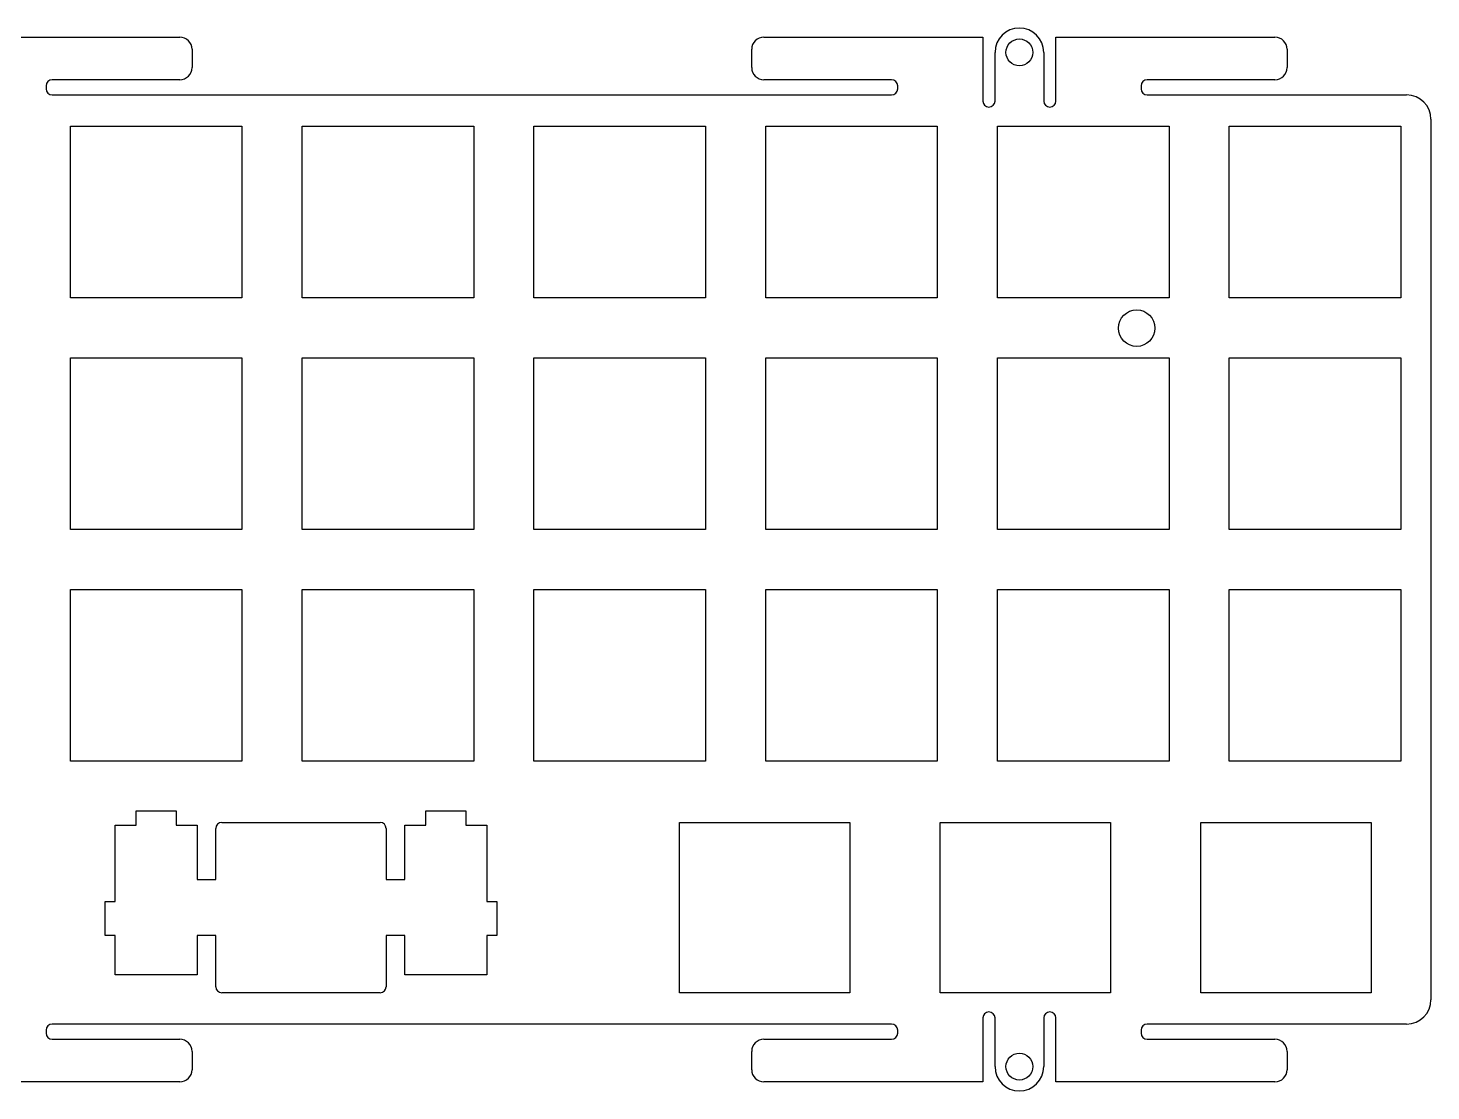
# Model space of a CAD drawing. Header units: millimetres. Extents: x -279 to -31, y -178 to -91.
# Drawn here: x -146.2 to -30.9, y -178 to -90.6 of the extents above; entities that cross this region are included whole.
import ezdxf

# ---------------------------------------------------------------- set-up
doc = ezdxf.new("R2010")
doc.units = ezdxf.units.MM
for name, color, linetype in [('Shape11445', 7, 'CONTINUOUS'), ('Shape11448', 7, 'CONTINUOUS'), ('Shape11451', 7, 'CONTINUOUS'), ('Shape11452', 7, 'CONTINUOUS'), ('Shape11453', 7, 'CONTINUOUS'), ('Shape11454', 7, 'CONTINUOUS'), ('Shape11455', 7, 'CONTINUOUS'), ('Shape11456', 7, 'CONTINUOUS'), ('Shape11457', 7, 'CONTINUOUS'), ('Shape11458', 7, 'CONTINUOUS'), ('Shape11459', 7, 'CONTINUOUS'), ('Shape11460', 7, 'CONTINUOUS'), ('Shape11461', 7, 'CONTINUOUS'), ('Shape11462', 7, 'CONTINUOUS'), ('Shape11463', 7, 'CONTINUOUS'), ('Shape11464', 7, 'CONTINUOUS'), ('Shape11465', 7, 'CONTINUOUS'), ('Shape11466', 7, 'CONTINUOUS'), ('Shape11467', 7, 'CONTINUOUS'), ('Shape11468', 7, 'CONTINUOUS'), ('Shape11469', 7, 'CONTINUOUS'), ('Shape11470', 7, 'CONTINUOUS'), ('Shape11471', 7, 'CONTINUOUS'), ('Shape11472', 7, 'CONTINUOUS'), ('Shape11473', 7, 'CONTINUOUS'), ('Shape11474', 7, 'CONTINUOUS'), ('Shape11558', 7, 'CONTINUOUS'), ('Shape11559', 7, 'CONTINUOUS'), ('Shape11560', 7, 'CONTINUOUS'), ('Shape11561', 7, 'CONTINUOUS'), ('Shape11562', 7, 'CONTINUOUS'), ('Shape11563', 7, 'CONTINUOUS'), ('Shape11564', 7, 'CONTINUOUS'), ('Shape11565', 7, 'CONTINUOUS'), ('Shape11566', 7, 'CONTINUOUS'), ('Shape11567', 7, 'CONTINUOUS'), ('Shape11568', 7, 'CONTINUOUS'), ('Shape11569', 7, 'CONTINUOUS'), ('Shape11570', 7, 'CONTINUOUS'), ('Shape11571', 7, 'CONTINUOUS'), ('Shape11572', 7, 'CONTINUOUS'), ('Shape11573', 7, 'CONTINUOUS'), ('Shape11574', 7, 'CONTINUOUS'), ('Shape11575', 7, 'CONTINUOUS'), ('Shape11576', 7, 'CONTINUOUS'), ('Shape11577', 7, 'CONTINUOUS'), ('Shape11578', 7, 'CONTINUOUS'), ('Shape11579', 7, 'CONTINUOUS'), ('Shape11580', 7, 'CONTINUOUS'), ('Shape11581', 7, 'CONTINUOUS'), ('Shape11582', 7, 'CONTINUOUS'), ('Shape11583', 7, 'CONTINUOUS'), ('Shape11584', 7, 'CONTINUOUS'), ('Shape11585', 7, 'CONTINUOUS'), ('Shape11586', 7, 'CONTINUOUS'), ('Shape11587', 7, 'CONTINUOUS'), ('Shape11588', 7, 'CONTINUOUS'), ('Shape11589', 7, 'CONTINUOUS'), ('Shape11590', 7, 'CONTINUOUS'), ('Shape11591', 7, 'CONTINUOUS'), ('Shape11592', 7, 'CONTINUOUS'), ('Shape11593', 7, 'CONTINUOUS'), ('Shape11594', 7, 'CONTINUOUS'), ('Shape11595', 7, 'CONTINUOUS'), ('Shape11596', 7, 'CONTINUOUS'), ('Shape11597', 7, 'CONTINUOUS'), ('Shape11598', 7, 'CONTINUOUS'), ('Shape11599', 7, 'CONTINUOUS'), ('Shape11600', 7, 'CONTINUOUS'), ('Shape11601', 7, 'CONTINUOUS'), ('Shape11602', 7, 'CONTINUOUS'), ('Shape11615', 7, 'CONTINUOUS'), ('Shape11616', 7, 'CONTINUOUS'), ('Shape11617', 7, 'CONTINUOUS'), ('Shape11618', 7, 'CONTINUOUS'), ('Shape11619', 7, 'CONTINUOUS'), ('Shape11620', 7, 'CONTINUOUS'), ('Shape11621', 7, 'CONTINUOUS'), ('Shape11622', 7, 'CONTINUOUS'), ('Shape11623', 7, 'CONTINUOUS'), ('Shape11624', 7, 'CONTINUOUS'), ('Shape11625', 7, 'CONTINUOUS'), ('Shape11626', 7, 'CONTINUOUS'), ('Shape11635', 7, 'CONTINUOUS'), ('Shape11636', 7, 'CONTINUOUS'), ('Shape11637', 7, 'CONTINUOUS'), ('Shape11638', 7, 'CONTINUOUS'), ('Shape11639', 7, 'CONTINUOUS'), ('Shape11640', 7, 'CONTINUOUS'), ('Shape11641', 7, 'CONTINUOUS'), ('Shape11642', 7, 'CONTINUOUS'), ('Shape11643', 7, 'CONTINUOUS'), ('Shape11644', 7, 'CONTINUOUS'), ('Shape11645', 7, 'CONTINUOUS'), ('Shape11646', 7, 'CONTINUOUS'), ('Shape11647', 7, 'CONTINUOUS'), ('Shape11648', 7, 'CONTINUOUS'), ('Shape11649', 7, 'CONTINUOUS'), ('Shape11650', 7, 'CONTINUOUS'), ('Shape11667', 7, 'CONTINUOUS'), ('Shape11668', 7, 'CONTINUOUS'), ('Shape11669', 7, 'CONTINUOUS'), ('Shape11670', 7, 'CONTINUOUS'), ('Shape11671', 7, 'CONTINUOUS'), ('Shape11672', 7, 'CONTINUOUS'), ('Shape11673', 7, 'CONTINUOUS'), ('Shape11674', 7, 'CONTINUOUS'), ('Shape11687', 7, 'CONTINUOUS'), ('Shape11688', 7, 'CONTINUOUS'), ('Shape11689', 7, 'CONTINUOUS'), ('Shape11690', 7, 'CONTINUOUS'), ('Shape11691', 7, 'CONTINUOUS'), ('Shape11692', 7, 'CONTINUOUS'), ('Shape11693', 7, 'CONTINUOUS'), ('Shape11694', 7, 'CONTINUOUS'), ('Shape11695', 7, 'CONTINUOUS'), ('Shape11696', 7, 'CONTINUOUS'), ('Shape11697', 7, 'CONTINUOUS'), ('Shape11698', 7, 'CONTINUOUS'), ('Shape11699', 7, 'CONTINUOUS'), ('Shape11700', 7, 'CONTINUOUS'), ('Shape11701', 7, 'CONTINUOUS'), ('Shape11702', 7, 'CONTINUOUS'), ('Shape11719', 7, 'CONTINUOUS'), ('Shape11720', 7, 'CONTINUOUS'), ('Shape11721', 7, 'CONTINUOUS'), ('Shape11722', 7, 'CONTINUOUS'), ('Shape11723', 7, 'CONTINUOUS'), ('Shape11724', 7, 'CONTINUOUS'), ('Shape11725', 7, 'CONTINUOUS'), ('Shape11726', 7, 'CONTINUOUS'), ('Shape11739', 7, 'CONTINUOUS'), ('Shape11740', 7, 'CONTINUOUS'), ('Shape11741', 7, 'CONTINUOUS'), ('Shape11742', 7, 'CONTINUOUS'), ('Shape11743', 7, 'CONTINUOUS'), ('Shape11744', 7, 'CONTINUOUS'), ('Shape11745', 7, 'CONTINUOUS'), ('Shape11746', 7, 'CONTINUOUS'), ('Shape11747', 7, 'CONTINUOUS'), ('Shape11748', 7, 'CONTINUOUS'), ('Shape11749', 7, 'CONTINUOUS'), ('Shape11750', 7, 'CONTINUOUS'), ('Shape11751', 7, 'CONTINUOUS'), ('Shape11752', 7, 'CONTINUOUS'), ('Shape11753', 7, 'CONTINUOUS'), ('Shape11754', 7, 'CONTINUOUS'), ('Shape11771', 7, 'CONTINUOUS'), ('Shape11772', 7, 'CONTINUOUS'), ('Shape11773', 7, 'CONTINUOUS'), ('Shape11774', 7, 'CONTINUOUS'), ('Shape11775', 7, 'CONTINUOUS'), ('Shape11776', 7, 'CONTINUOUS'), ('Shape11777', 7, 'CONTINUOUS'), ('Shape11778', 7, 'CONTINUOUS'), ('Shape11903', 7, 'CONTINUOUS'), ('Shape11904', 7, 'CONTINUOUS'), ('Shape11905', 7, 'CONTINUOUS'), ('Shape11906', 7, 'CONTINUOUS'), ('Shape11907', 7, 'CONTINUOUS'), ('Shape11908', 7, 'CONTINUOUS'), ('Shape11909', 7, 'CONTINUOUS'), ('Shape11910', 7, 'CONTINUOUS'), ('Shape11911', 7, 'CONTINUOUS'), ('Shape11912', 7, 'CONTINUOUS'), ('Shape11913', 7, 'CONTINUOUS'), ('Shape11914', 7, 'CONTINUOUS'), ('Shape11915', 7, 'CONTINUOUS'), ('Shape11916', 7, 'CONTINUOUS'), ('Shape11917', 7, 'CONTINUOUS'), ('Shape11918', 7, 'CONTINUOUS'), ('Shape11919', 7, 'CONTINUOUS'), ('Shape11920', 7, 'CONTINUOUS'), ('Shape11921', 7, 'CONTINUOUS'), ('Shape11922', 7, 'CONTINUOUS'), ('Shape11923', 7, 'CONTINUOUS'), ('Shape11924', 7, 'CONTINUOUS'), ('Shape11925', 7, 'CONTINUOUS'), ('Shape11926', 7, 'CONTINUOUS'), ('Shape11927', 7, 'CONTINUOUS'), ('Shape11928', 7, 'CONTINUOUS'), ('Shape11929', 7, 'CONTINUOUS'), ('Shape11930', 7, 'CONTINUOUS'), ('Shape11931', 7, 'CONTINUOUS'), ('Shape11932', 7, 'CONTINUOUS'), ('Shape11933', 7, 'CONTINUOUS'), ('Shape11934', 7, 'CONTINUOUS'), ('Shape11935', 7, 'CONTINUOUS'), ('Shape11936', 7, 'CONTINUOUS'), ('Shape11937', 7, 'CONTINUOUS'), ('Shape11938', 7, 'CONTINUOUS'), ('Shape11939', 7, 'CONTINUOUS'), ('Shape11940', 7, 'CONTINUOUS'), ('Shape11941', 7, 'CONTINUOUS'), ('Shape11942', 7, 'CONTINUOUS'), ('Shape12755', 7, 'CONTINUOUS')]:
    doc.layers.add(name, color=color, linetype=linetype)

msp = doc.modelspace()

# ---------------------------------------------------------------- linework, layer by layer
at = {"layer": 'Shape11445'}
msp.add_circle((-64.7014, -92.5714), 1.1, dxfattribs=at)
at = {"layer": 'Shape11448'}
msp.add_circle((-64.7014, -175.97), 1.1, dxfattribs=at)
at = {"layer": 'Shape11451'}
msp.add_line((-61.7014, -177.22), (-61.7014, -171.97), dxfattribs=at)
at = {"layer": 'Shape11452'}
msp.add_arc((-62.2014, -171.97), 0.5, 0, 180, dxfattribs=at)
at = {"layer": 'Shape11453'}
msp.add_line((-62.7014, -171.97), (-62.7014, -175.97), dxfattribs=at)
at = {"layer": 'Shape11454'}
msp.add_arc((-64.7014, -175.97), 2, 180, 0, dxfattribs=at)
at = {"layer": 'Shape11455'}
msp.add_line((-66.7014, -175.97), (-66.7014, -171.97), dxfattribs=at)
at = {"layer": 'Shape11456'}
msp.add_arc((-67.2014, -171.97), 0.5, 0, 180, dxfattribs=at)
at = {"layer": 'Shape11457'}
msp.add_line((-67.7014, -171.97), (-67.7014, -177.22), dxfattribs=at)
at = {"layer": 'Shape11458'}
msp.add_line((-67.7014, -177.22), (-85.7014, -177.22), dxfattribs=at)
at = {"layer": 'Shape11459'}
msp.add_arc((-85.7014, -176.22), 1, 180, -90, dxfattribs=at)
at = {"layer": 'Shape11460'}
msp.add_line((-86.7014, -176.22), (-86.7014, -174.72), dxfattribs=at)
at = {"layer": 'Shape11461'}
msp.add_arc((-85.7014, -174.72), 1, 90, 180, dxfattribs=at)
at = {"layer": 'Shape11462'}
msp.add_line((-85.7014, -173.72), (-75.2014, -173.72), dxfattribs=at)
at = {"layer": 'Shape11463'}
msp.add_arc((-75.2014, -173.22), 0.5, -90, 0, dxfattribs=at)
at = {"layer": 'Shape11464'}
msp.add_line((-74.7014, -173.22), (-74.7014, -172.971), dxfattribs=at)
at = {"layer": 'Shape11465'}
msp.add_arc((-75.2014, -172.971), 0.5, 0, 90, dxfattribs=at)
at = {"layer": 'Shape11466'}
msp.add_line((-75.2014, -172.471), (-144.201, -172.471), dxfattribs=at)
at = {"layer": 'Shape11467'}
msp.add_arc((-144.201, -172.971), 0.5, 90, 180, dxfattribs=at)
at = {"layer": 'Shape11468'}
msp.add_line((-144.701, -172.971), (-144.701, -173.22), dxfattribs=at)
at = {"layer": 'Shape11469'}
msp.add_arc((-144.201, -173.22), 0.5, 180, -90, dxfattribs=at)
at = {"layer": 'Shape11470'}
msp.add_line((-144.201, -173.72), (-133.701, -173.72), dxfattribs=at)
at = {"layer": 'Shape11471'}
msp.add_arc((-133.701, -174.72), 1, 0, 90, dxfattribs=at)
at = {"layer": 'Shape11472'}
msp.add_line((-132.701, -174.72), (-132.701, -176.22), dxfattribs=at)
at = {"layer": 'Shape11473'}
msp.add_arc((-133.701, -176.22), 1, -90, 0, dxfattribs=at)
at = {"layer": 'Shape11474'}
msp.add_line((-133.701, -177.22), (-151.701, -177.22), dxfattribs=at)
at = {"layer": 'Shape11558'}
msp.add_line((-151.701, -91.3214), (-133.701, -91.3214), dxfattribs=at)
at = {"layer": 'Shape11559'}
msp.add_arc((-133.701, -92.3214), 1, 0, 90, dxfattribs=at)
at = {"layer": 'Shape11560'}
msp.add_line((-132.701, -92.3214), (-132.701, -93.8214), dxfattribs=at)
at = {"layer": 'Shape11561'}
msp.add_arc((-133.701, -93.8214), 1, -90, 0, dxfattribs=at)
at = {"layer": 'Shape11562'}
msp.add_line((-133.701, -94.8214), (-144.201, -94.8214), dxfattribs=at)
at = {"layer": 'Shape11563'}
msp.add_arc((-144.201, -95.3214), 0.5, 90, 180, dxfattribs=at)
at = {"layer": 'Shape11564'}
msp.add_line((-144.701, -95.3214), (-144.701, -95.5706), dxfattribs=at)
at = {"layer": 'Shape11565'}
msp.add_arc((-144.201, -95.5706), 0.5, 180, -90, dxfattribs=at)
at = {"layer": 'Shape11566'}
msp.add_line((-144.201, -96.0706), (-75.2014, -96.0706), dxfattribs=at)
at = {"layer": 'Shape11567'}
msp.add_arc((-75.2014, -95.5706), 0.5, -90, 0, dxfattribs=at)
at = {"layer": 'Shape11568'}
msp.add_line((-74.7014, -95.5706), (-74.7014, -95.3214), dxfattribs=at)
at = {"layer": 'Shape11569'}
msp.add_arc((-75.2014, -95.3214), 0.5, 0, 90, dxfattribs=at)
at = {"layer": 'Shape11570'}
msp.add_line((-75.2014, -94.8214), (-85.7014, -94.8214), dxfattribs=at)
at = {"layer": 'Shape11571'}
msp.add_arc((-85.7014, -93.8214), 1, 180, -90, dxfattribs=at)
at = {"layer": 'Shape11572'}
msp.add_line((-86.7014, -93.8214), (-86.7014, -92.3214), dxfattribs=at)
at = {"layer": 'Shape11573'}
msp.add_arc((-85.7014, -92.3214), 1, 90, 180, dxfattribs=at)
at = {"layer": 'Shape11574'}
msp.add_line((-85.7014, -91.3214), (-67.7014, -91.3214), dxfattribs=at)
at = {"layer": 'Shape11575'}
msp.add_line((-67.7014, -91.3214), (-67.7014, -96.5714), dxfattribs=at)
at = {"layer": 'Shape11576'}
msp.add_arc((-67.2014, -96.5714), 0.5, 180, 0, dxfattribs=at)
at = {"layer": 'Shape11577'}
msp.add_line((-66.7014, -96.5714), (-66.7014, -92.5714), dxfattribs=at)
at = {"layer": 'Shape11578'}
msp.add_arc((-64.7014, -92.5714), 2, 0, 180, dxfattribs=at)
at = {"layer": 'Shape11579'}
msp.add_line((-62.7014, -92.5714), (-62.7014, -96.5714), dxfattribs=at)
at = {"layer": 'Shape11580'}
msp.add_arc((-62.2014, -96.5714), 0.5, 180, 0, dxfattribs=at)
at = {"layer": 'Shape11581'}
msp.add_line((-61.7014, -96.5714), (-61.7014, -91.3214), dxfattribs=at)
at = {"layer": 'Shape11582'}
msp.add_line((-61.7014, -91.3214), (-43.7014, -91.3214), dxfattribs=at)
at = {"layer": 'Shape11583'}
msp.add_arc((-43.7014, -92.3214), 1, 0, 90, dxfattribs=at)
at = {"layer": 'Shape11584'}
msp.add_line((-42.7014, -92.3214), (-42.7014, -93.8214), dxfattribs=at)
at = {"layer": 'Shape11585'}
msp.add_arc((-43.7014, -93.8214), 1, -90, 0, dxfattribs=at)
at = {"layer": 'Shape11586'}
msp.add_line((-43.7014, -94.8214), (-54.2014, -94.8214), dxfattribs=at)
at = {"layer": 'Shape11587'}
msp.add_arc((-54.2014, -95.3214), 0.5, 90, 180, dxfattribs=at)
at = {"layer": 'Shape11588'}
msp.add_line((-54.7014, -95.3214), (-54.7014, -95.5706), dxfattribs=at)
at = {"layer": 'Shape11589'}
msp.add_arc((-54.2014, -95.5706), 0.5, 180, -90, dxfattribs=at)
at = {"layer": 'Shape11590'}
msp.add_line((-54.2014, -96.0706), (-32.8764, -96.0706), dxfattribs=at)
at = {"layer": 'Shape11591'}
msp.add_arc((-32.8764, -98.0706), 2, 0, 90, dxfattribs=at)
at = {"layer": 'Shape11592'}
msp.add_line((-30.8764, -98.0706), (-30.8764, -170.471), dxfattribs=at)
at = {"layer": 'Shape11593'}
msp.add_arc((-32.8764, -170.471), 2, -90, 0, dxfattribs=at)
at = {"layer": 'Shape11594'}
msp.add_line((-32.8764, -172.471), (-54.2014, -172.471), dxfattribs=at)
at = {"layer": 'Shape11595'}
msp.add_arc((-54.2014, -172.971), 0.5, 90, 180, dxfattribs=at)
at = {"layer": 'Shape11596'}
msp.add_line((-54.7014, -172.971), (-54.7014, -173.22), dxfattribs=at)
at = {"layer": 'Shape11597'}
msp.add_arc((-54.2014, -173.22), 0.5, 180, -90, dxfattribs=at)
at = {"layer": 'Shape11598'}
msp.add_line((-54.2014, -173.72), (-43.7014, -173.72), dxfattribs=at)
at = {"layer": 'Shape11599'}
msp.add_arc((-43.7014, -174.72), 1, 0, 90, dxfattribs=at)
at = {"layer": 'Shape11600'}
msp.add_line((-42.7014, -174.72), (-42.7014, -176.22), dxfattribs=at)
at = {"layer": 'Shape11601'}
msp.add_arc((-43.7014, -176.22), 1, -90, 0, dxfattribs=at)
at = {"layer": 'Shape11602'}
msp.add_line((-43.7014, -177.22), (-61.7014, -177.22), dxfattribs=at)
at = {"layer": 'Shape11615'}
msp.add_line((-78.6464, -169.896), (-92.6464, -169.896), dxfattribs=at)
at = {"layer": 'Shape11616'}
msp.add_line((-92.6464, -169.896), (-92.6464, -155.896), dxfattribs=at)
at = {"layer": 'Shape11617'}
msp.add_line((-92.6464, -155.896), (-78.6464, -155.896), dxfattribs=at)
at = {"layer": 'Shape11618'}
msp.add_line((-78.6464, -155.896), (-78.6464, -169.896), dxfattribs=at)
at = {"layer": 'Shape11619'}
msp.add_line((-57.2151, -169.896), (-71.2151, -169.896), dxfattribs=at)
at = {"layer": 'Shape11620'}
msp.add_line((-71.2151, -169.896), (-71.2151, -155.896), dxfattribs=at)
at = {"layer": 'Shape11621'}
msp.add_line((-71.2151, -155.896), (-57.2151, -155.896), dxfattribs=at)
at = {"layer": 'Shape11622'}
msp.add_line((-57.2151, -155.896), (-57.2151, -169.896), dxfattribs=at)
at = {"layer": 'Shape11623'}
msp.add_line((-35.7839, -169.896), (-49.7839, -169.896), dxfattribs=at)
at = {"layer": 'Shape11624'}
msp.add_line((-49.7839, -169.896), (-49.7839, -155.896), dxfattribs=at)
at = {"layer": 'Shape11625'}
msp.add_line((-49.7839, -155.896), (-35.7839, -155.896), dxfattribs=at)
at = {"layer": 'Shape11626'}
msp.add_line((-35.7839, -155.896), (-35.7839, -169.896), dxfattribs=at)
at = {"layer": 'Shape11635'}
msp.add_line((-123.651, -98.6456), (-109.551, -98.6456), dxfattribs=at)
at = {"layer": 'Shape11636'}
msp.add_line((-109.551, -98.6456), (-109.551, -112.746), dxfattribs=at)
at = {"layer": 'Shape11637'}
msp.add_line((-109.551, -112.746), (-123.651, -112.746), dxfattribs=at)
at = {"layer": 'Shape11638'}
msp.add_line((-123.651, -112.746), (-123.651, -98.6456), dxfattribs=at)
at = {"layer": 'Shape11639'}
msp.add_line((-128.601, -112.746), (-142.701, -112.746), dxfattribs=at)
at = {"layer": 'Shape11640'}
msp.add_line((-142.701, -112.746), (-142.701, -98.6456), dxfattribs=at)
at = {"layer": 'Shape11641'}
msp.add_line((-142.701, -98.6456), (-128.601, -98.6456), dxfattribs=at)
at = {"layer": 'Shape11642'}
msp.add_line((-128.601, -98.6456), (-128.601, -112.746), dxfattribs=at)
at = {"layer": 'Shape11643'}
msp.add_line((-66.5014, -98.6456), (-52.4014, -98.6456), dxfattribs=at)
at = {"layer": 'Shape11644'}
msp.add_line((-52.4014, -98.6456), (-52.4014, -112.746), dxfattribs=at)
at = {"layer": 'Shape11645'}
msp.add_line((-52.4014, -112.746), (-66.5014, -112.746), dxfattribs=at)
at = {"layer": 'Shape11646'}
msp.add_line((-66.5014, -112.746), (-66.5014, -98.6456), dxfattribs=at)
at = {"layer": 'Shape11647'}
msp.add_line((-33.3514, -98.6456), (-33.3514, -112.746), dxfattribs=at)
at = {"layer": 'Shape11648'}
msp.add_line((-33.3514, -112.746), (-47.4514, -112.746), dxfattribs=at)
at = {"layer": 'Shape11649'}
msp.add_line((-47.4514, -112.746), (-47.4514, -98.6456), dxfattribs=at)
at = {"layer": 'Shape11650'}
msp.add_line((-47.4514, -98.6456), (-33.3514, -98.6456), dxfattribs=at)
at = {"layer": 'Shape11667'}
msp.add_line((-71.4514, -98.6456), (-71.4514, -112.746), dxfattribs=at)
at = {"layer": 'Shape11668'}
msp.add_line((-71.4514, -112.746), (-85.5514, -112.746), dxfattribs=at)
at = {"layer": 'Shape11669'}
msp.add_line((-85.5514, -112.746), (-85.5514, -98.6456), dxfattribs=at)
at = {"layer": 'Shape11670'}
msp.add_line((-85.5514, -98.6456), (-71.4514, -98.6456), dxfattribs=at)
at = {"layer": 'Shape11671'}
msp.add_line((-90.5014, -112.746), (-104.601, -112.746), dxfattribs=at)
at = {"layer": 'Shape11672'}
msp.add_line((-104.601, -112.746), (-104.601, -98.6456), dxfattribs=at)
at = {"layer": 'Shape11673'}
msp.add_line((-104.601, -98.6456), (-90.5014, -98.6456), dxfattribs=at)
at = {"layer": 'Shape11674'}
msp.add_line((-90.5014, -98.6456), (-90.5014, -112.746), dxfattribs=at)
at = {"layer": 'Shape11687'}
msp.add_line((-123.651, -117.696), (-109.551, -117.696), dxfattribs=at)
at = {"layer": 'Shape11688'}
msp.add_line((-109.551, -117.696), (-109.551, -131.796), dxfattribs=at)
at = {"layer": 'Shape11689'}
msp.add_line((-109.551, -131.796), (-123.651, -131.796), dxfattribs=at)
at = {"layer": 'Shape11690'}
msp.add_line((-123.651, -131.796), (-123.651, -117.696), dxfattribs=at)
at = {"layer": 'Shape11691'}
msp.add_line((-128.601, -131.796), (-142.701, -131.796), dxfattribs=at)
at = {"layer": 'Shape11692'}
msp.add_line((-142.701, -131.796), (-142.701, -117.696), dxfattribs=at)
at = {"layer": 'Shape11693'}
msp.add_line((-142.701, -117.696), (-128.601, -117.696), dxfattribs=at)
at = {"layer": 'Shape11694'}
msp.add_line((-128.601, -117.696), (-128.601, -131.796), dxfattribs=at)
at = {"layer": 'Shape11695'}
msp.add_line((-66.5014, -117.696), (-52.4014, -117.696), dxfattribs=at)
at = {"layer": 'Shape11696'}
msp.add_line((-52.4014, -117.696), (-52.4014, -131.796), dxfattribs=at)
at = {"layer": 'Shape11697'}
msp.add_line((-52.4014, -131.796), (-66.5014, -131.796), dxfattribs=at)
at = {"layer": 'Shape11698'}
msp.add_line((-66.5014, -131.796), (-66.5014, -117.696), dxfattribs=at)
at = {"layer": 'Shape11699'}
msp.add_line((-33.3514, -117.696), (-33.3514, -131.796), dxfattribs=at)
at = {"layer": 'Shape11700'}
msp.add_line((-33.3514, -131.796), (-47.4514, -131.796), dxfattribs=at)
at = {"layer": 'Shape11701'}
msp.add_line((-47.4514, -131.796), (-47.4514, -117.696), dxfattribs=at)
at = {"layer": 'Shape11702'}
msp.add_line((-47.4514, -117.696), (-33.3514, -117.696), dxfattribs=at)
at = {"layer": 'Shape11719'}
msp.add_line((-71.4514, -117.696), (-71.4514, -131.796), dxfattribs=at)
at = {"layer": 'Shape11720'}
msp.add_line((-71.4514, -131.796), (-85.5514, -131.796), dxfattribs=at)
at = {"layer": 'Shape11721'}
msp.add_line((-85.5514, -131.796), (-85.5514, -117.696), dxfattribs=at)
at = {"layer": 'Shape11722'}
msp.add_line((-85.5514, -117.696), (-71.4514, -117.696), dxfattribs=at)
at = {"layer": 'Shape11723'}
msp.add_line((-90.5014, -131.796), (-104.601, -131.796), dxfattribs=at)
at = {"layer": 'Shape11724'}
msp.add_line((-104.601, -131.796), (-104.601, -117.696), dxfattribs=at)
at = {"layer": 'Shape11725'}
msp.add_line((-104.601, -117.696), (-90.5014, -117.696), dxfattribs=at)
at = {"layer": 'Shape11726'}
msp.add_line((-90.5014, -117.696), (-90.5014, -131.796), dxfattribs=at)
at = {"layer": 'Shape11739'}
msp.add_line((-123.651, -136.746), (-109.551, -136.746), dxfattribs=at)
at = {"layer": 'Shape11740'}
msp.add_line((-109.551, -136.746), (-109.551, -150.846), dxfattribs=at)
at = {"layer": 'Shape11741'}
msp.add_line((-109.551, -150.846), (-123.651, -150.846), dxfattribs=at)
at = {"layer": 'Shape11742'}
msp.add_line((-123.651, -150.846), (-123.651, -136.746), dxfattribs=at)
at = {"layer": 'Shape11743'}
msp.add_line((-128.601, -150.846), (-142.701, -150.846), dxfattribs=at)
at = {"layer": 'Shape11744'}
msp.add_line((-142.701, -150.846), (-142.701, -136.746), dxfattribs=at)
at = {"layer": 'Shape11745'}
msp.add_line((-142.701, -136.746), (-128.601, -136.746), dxfattribs=at)
at = {"layer": 'Shape11746'}
msp.add_line((-128.601, -136.746), (-128.601, -150.846), dxfattribs=at)
at = {"layer": 'Shape11747'}
msp.add_line((-66.5014, -136.746), (-52.4014, -136.746), dxfattribs=at)
at = {"layer": 'Shape11748'}
msp.add_line((-52.4014, -136.746), (-52.4014, -150.846), dxfattribs=at)
at = {"layer": 'Shape11749'}
msp.add_line((-52.4014, -150.846), (-66.5014, -150.846), dxfattribs=at)
at = {"layer": 'Shape11750'}
msp.add_line((-66.5014, -150.846), (-66.5014, -136.746), dxfattribs=at)
at = {"layer": 'Shape11751'}
msp.add_line((-33.3514, -136.746), (-33.3514, -150.846), dxfattribs=at)
at = {"layer": 'Shape11752'}
msp.add_line((-33.3514, -150.846), (-47.4514, -150.846), dxfattribs=at)
at = {"layer": 'Shape11753'}
msp.add_line((-47.4514, -150.846), (-47.4514, -136.746), dxfattribs=at)
at = {"layer": 'Shape11754'}
msp.add_line((-47.4514, -136.746), (-33.3514, -136.746), dxfattribs=at)
at = {"layer": 'Shape11771'}
msp.add_line((-71.4514, -136.746), (-71.4514, -150.846), dxfattribs=at)
at = {"layer": 'Shape11772'}
msp.add_line((-71.4514, -150.846), (-85.5514, -150.846), dxfattribs=at)
at = {"layer": 'Shape11773'}
msp.add_line((-85.5514, -150.846), (-85.5514, -136.746), dxfattribs=at)
at = {"layer": 'Shape11774'}
msp.add_line((-85.5514, -136.746), (-71.4514, -136.746), dxfattribs=at)
at = {"layer": 'Shape11775'}
msp.add_line((-90.5014, -150.846), (-104.601, -150.846), dxfattribs=at)
at = {"layer": 'Shape11776'}
msp.add_line((-104.601, -150.846), (-104.601, -136.746), dxfattribs=at)
at = {"layer": 'Shape11777'}
msp.add_line((-104.601, -136.746), (-90.5014, -136.746), dxfattribs=at)
at = {"layer": 'Shape11778'}
msp.add_line((-90.5014, -136.746), (-90.5014, -150.846), dxfattribs=at)
at = {"layer": 'Shape11903'}
msp.add_line((-130.746, -169.395), (-130.746, -165.196), dxfattribs=at)
at = {"layer": 'Shape11904'}
msp.add_arc((-130.246, -169.395), 0.5, 180, -90, dxfattribs=at)
at = {"layer": 'Shape11905'}
msp.add_line((-130.746, -165.196), (-132.271, -165.196), dxfattribs=at)
at = {"layer": 'Shape11906'}
msp.add_line((-132.271, -165.196), (-132.271, -168.425), dxfattribs=at)
at = {"layer": 'Shape11907'}
msp.add_line((-132.271, -168.425), (-139.021, -168.425), dxfattribs=at)
at = {"layer": 'Shape11908'}
msp.add_line((-139.021, -168.425), (-139.021, -165.196), dxfattribs=at)
at = {"layer": 'Shape11909'}
msp.add_line((-139.021, -165.196), (-139.847, -165.196), dxfattribs=at)
at = {"layer": 'Shape11910'}
msp.add_line((-139.847, -165.196), (-139.847, -162.396), dxfattribs=at)
at = {"layer": 'Shape11911'}
msp.add_line((-139.847, -162.396), (-139.021, -162.396), dxfattribs=at)
at = {"layer": 'Shape11912'}
msp.add_line((-139.021, -162.396), (-139.021, -156.126), dxfattribs=at)
at = {"layer": 'Shape11913'}
msp.add_line((-139.021, -156.126), (-137.296, -156.126), dxfattribs=at)
at = {"layer": 'Shape11914'}
msp.add_line((-137.296, -156.126), (-137.296, -154.926), dxfattribs=at)
at = {"layer": 'Shape11915'}
msp.add_line((-137.296, -154.926), (-133.997, -154.926), dxfattribs=at)
at = {"layer": 'Shape11916'}
msp.add_line((-133.997, -154.926), (-133.997, -156.126), dxfattribs=at)
at = {"layer": 'Shape11917'}
msp.add_line((-133.997, -156.126), (-132.271, -156.126), dxfattribs=at)
at = {"layer": 'Shape11918'}
msp.add_line((-132.271, -156.126), (-132.271, -160.595), dxfattribs=at)
at = {"layer": 'Shape11919'}
msp.add_line((-132.271, -160.595), (-130.746, -160.595), dxfattribs=at)
at = {"layer": 'Shape11920'}
msp.add_line((-130.746, -160.595), (-130.746, -156.396), dxfattribs=at)
at = {"layer": 'Shape11921'}
msp.add_line((-130.246, -155.896), (-117.247, -155.896), dxfattribs=at)
at = {"layer": 'Shape11922'}
msp.add_arc((-117.247, -156.396), 0.5, 0, 90, dxfattribs=at)
at = {"layer": 'Shape11923'}
msp.add_arc((-130.246, -156.396), 0.5, 90, 180, dxfattribs=at)
at = {"layer": 'Shape11924'}
msp.add_line((-116.747, -156.396), (-116.747, -160.595), dxfattribs=at)
at = {"layer": 'Shape11925'}
msp.add_line((-116.747, -160.595), (-115.221, -160.595), dxfattribs=at)
at = {"layer": 'Shape11926'}
msp.add_line((-115.221, -160.595), (-115.221, -156.126), dxfattribs=at)
at = {"layer": 'Shape11927'}
msp.add_line((-115.221, -156.126), (-113.497, -156.126), dxfattribs=at)
at = {"layer": 'Shape11928'}
msp.add_line((-113.497, -156.126), (-113.497, -154.926), dxfattribs=at)
at = {"layer": 'Shape11929'}
msp.add_line((-113.497, -154.926), (-110.197, -154.926), dxfattribs=at)
at = {"layer": 'Shape11930'}
msp.add_line((-110.197, -154.926), (-110.197, -156.126), dxfattribs=at)
at = {"layer": 'Shape11931'}
msp.add_line((-110.197, -156.126), (-108.472, -156.126), dxfattribs=at)
at = {"layer": 'Shape11932'}
msp.add_line((-108.472, -156.126), (-108.472, -162.396), dxfattribs=at)
at = {"layer": 'Shape11933'}
msp.add_line((-108.472, -162.396), (-107.646, -162.396), dxfattribs=at)
at = {"layer": 'Shape11934'}
msp.add_line((-107.646, -162.396), (-107.646, -165.196), dxfattribs=at)
at = {"layer": 'Shape11935'}
msp.add_line((-107.646, -165.196), (-108.472, -165.196), dxfattribs=at)
at = {"layer": 'Shape11936'}
msp.add_line((-108.472, -165.196), (-108.472, -168.425), dxfattribs=at)
at = {"layer": 'Shape11937'}
msp.add_line((-108.472, -168.425), (-115.221, -168.425), dxfattribs=at)
at = {"layer": 'Shape11938'}
msp.add_line((-115.221, -168.425), (-115.221, -165.196), dxfattribs=at)
at = {"layer": 'Shape11939'}
msp.add_line((-115.221, -165.196), (-116.747, -165.196), dxfattribs=at)
at = {"layer": 'Shape11940'}
msp.add_line((-116.747, -165.196), (-116.747, -169.395), dxfattribs=at)
at = {"layer": 'Shape11941'}
msp.add_arc((-117.247, -169.395), 0.5, -90, 0, dxfattribs=at)
at = {"layer": 'Shape11942'}
msp.add_line((-117.247, -169.895), (-130.246, -169.895), dxfattribs=at)
at = {"layer": 'Shape12755'}
msp.add_circle((-55.057, -115.246), 1.5, dxfattribs=at)

doc.saveas('drawing.dxf')
